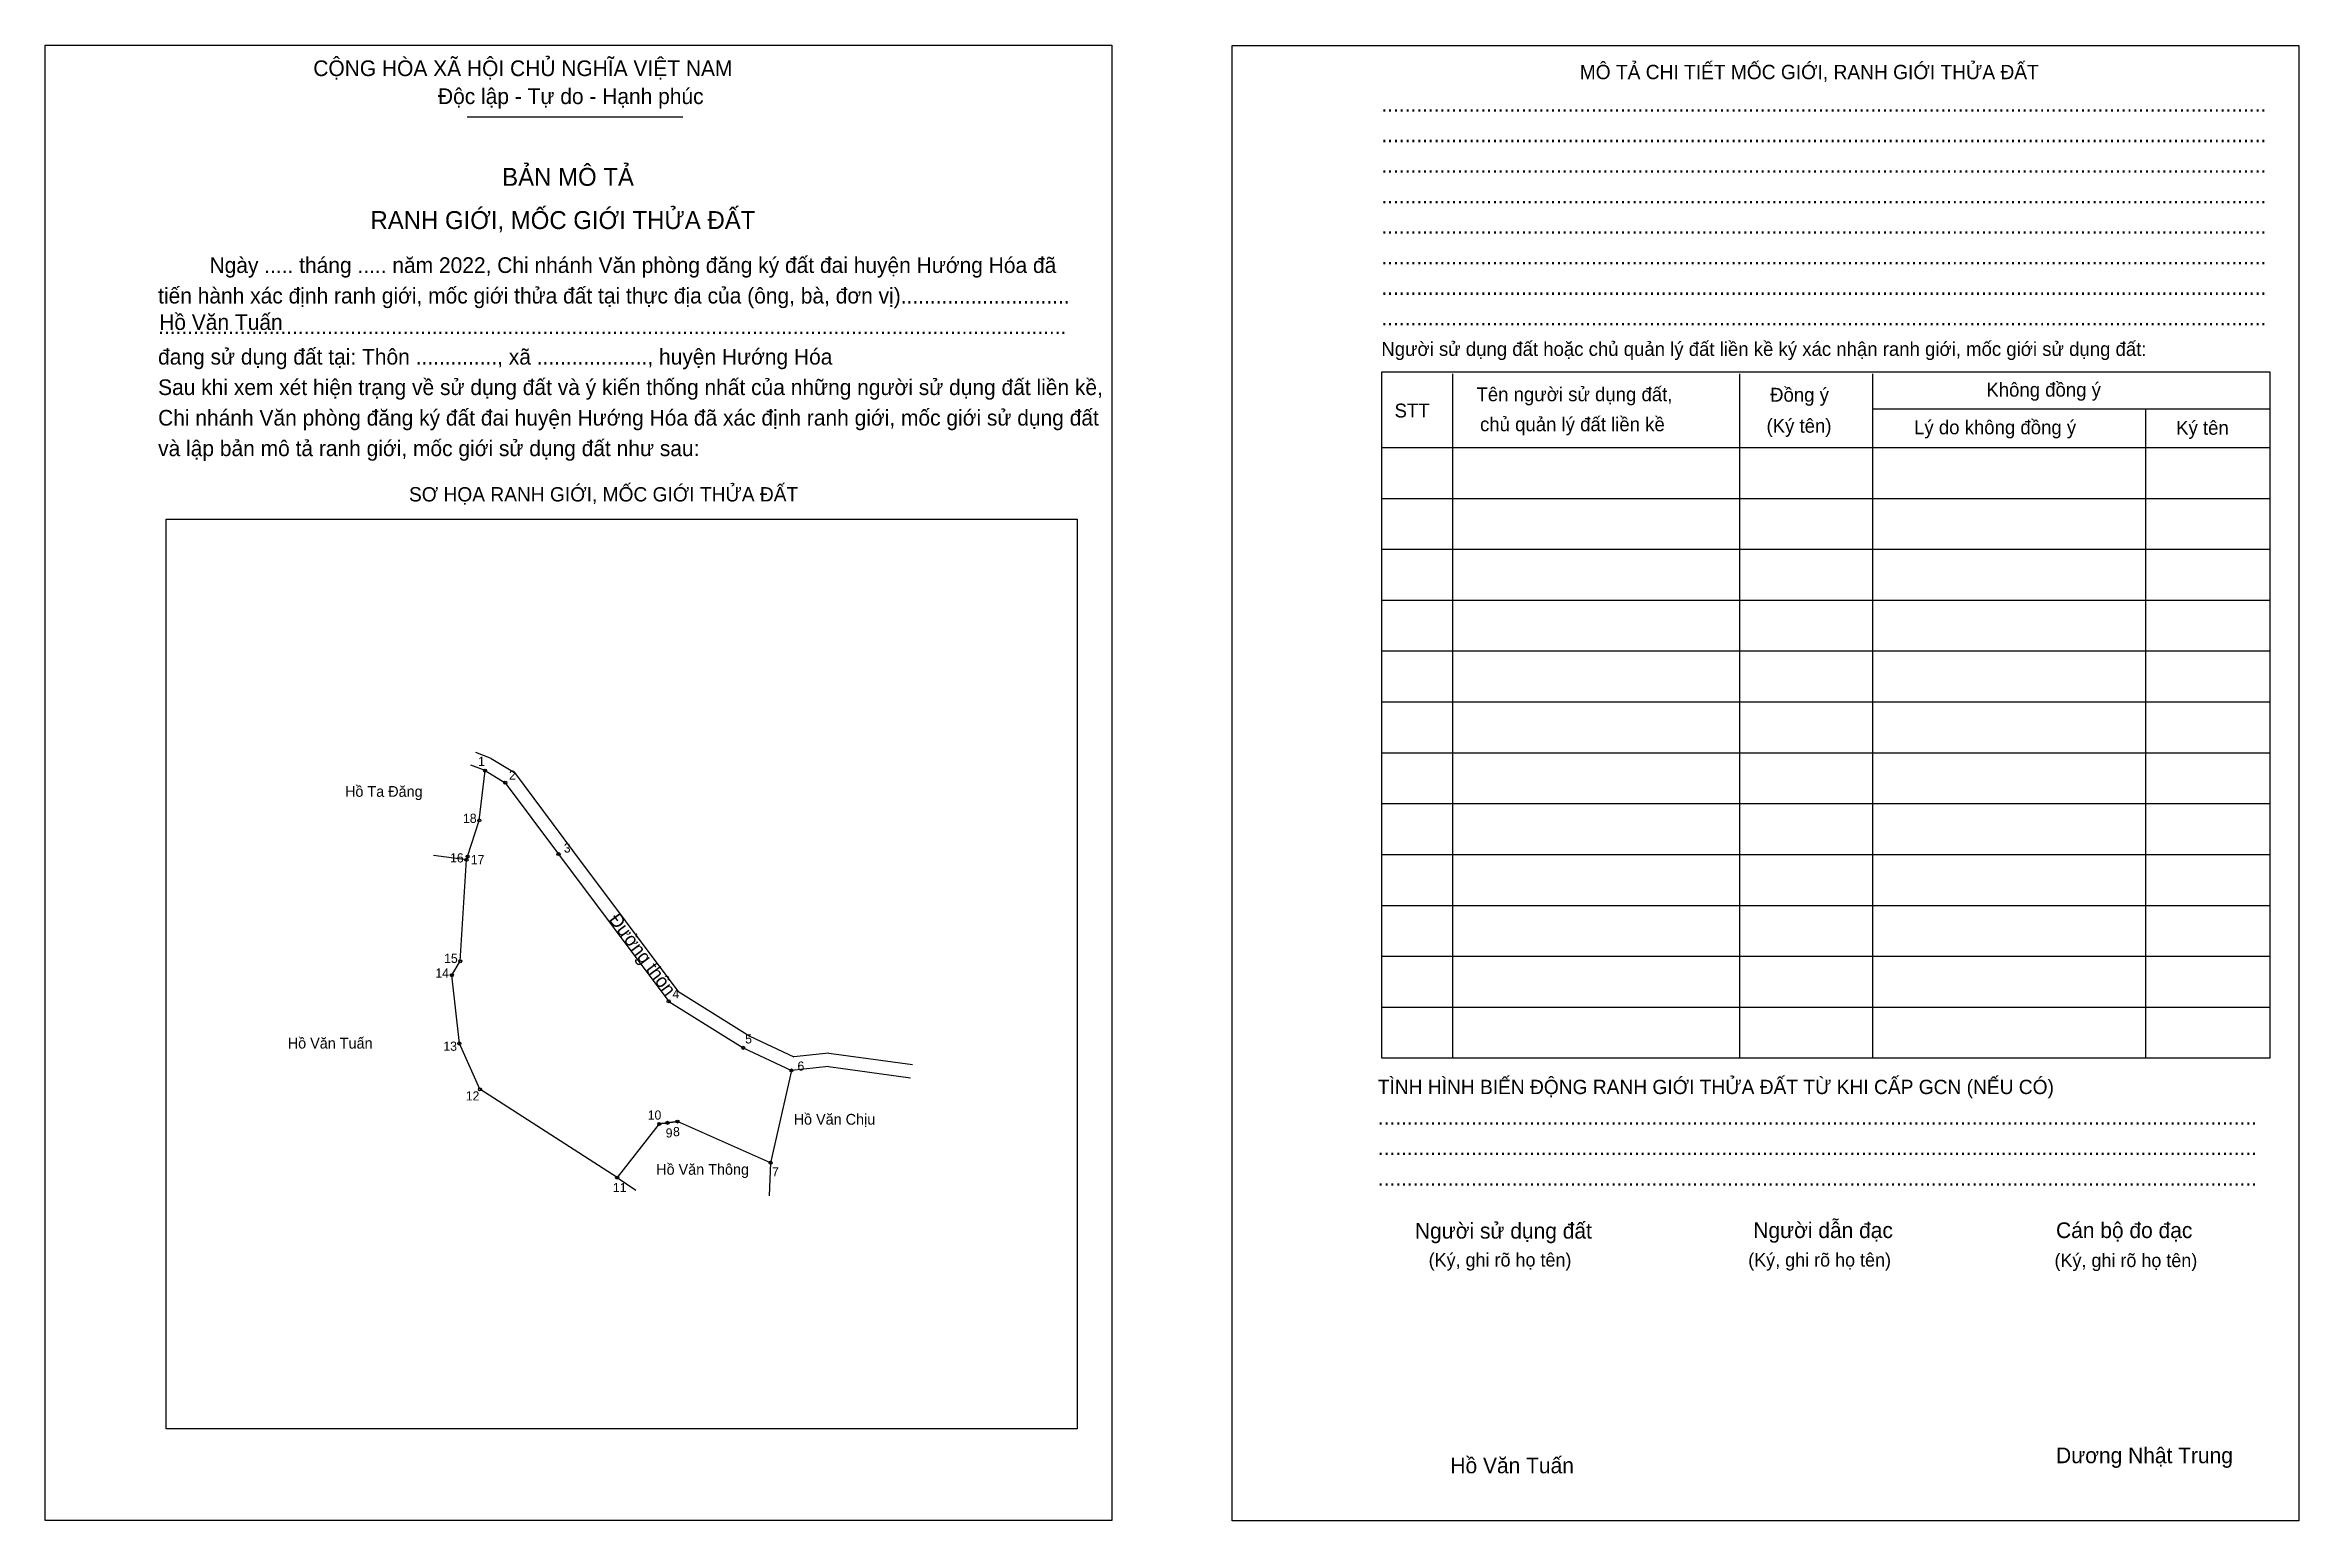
# Model space of a CAD drawing. Extents: x 548650 to 549153, y 1836790 to 1837119.
import ezdxf

# ---------------------------------------------------------------- set-up
doc = ezdxf.new("R2010")
doc.units = 0
for name, color, linetype in [('Level 1', 7, 'Continuous'), ('Level 10', 7, 'Continuous'), ('Level 11', 7, 'Continuous'), ('Level 12', 7, 'Continuous'), ('Level 2', 7, 'Continuous'), ('Level 25', 7, 'Continuous'), ('Level 55', 7, 'Continuous'), ('Level 6', 7, 'Continuous'), ('Level 9', 7, 'Continuous')]:
    doc.layers.add(name, color=color, linetype=linetype)

msp = doc.modelspace()

# ---------------------------------------------------------------- linework, layer by layer
at = {"layer": 'Level 1'}
for p, q in [((548650.05, 1837119.22), (548650.05, 1837119.22)), ((548914.73, 1837119.1), (548914.73, 1837119.1)), ((548744.19, 1837103.22), (548792.3, 1837103.22)), ((548963.9, 1837045.92), (548963.9, 1836893.31)), ((549027.9, 1837045.92), (549027.9, 1836893.31)), ((549057.51, 1837045.92), (549057.51, 1836893.31)), ((549057.51, 1837038.09), (549146.24, 1837038.09)), ((549118.44, 1837038.09), (549118.44, 1836893.31)), ((548948.02, 1837029.47), (549146.24, 1837029.47)), ((548948.02, 1837018.12), (549146.24, 1837018.12)), ((548677.07, 1837013.47), (548677.07, 1837013.47)), ((548948.02, 1837006.78), (549146.24, 1837006.78)), ((548948.02, 1836995.43), (549146.24, 1836995.43)), ((548948.02, 1836984.08), (549146.24, 1836984.08)), ((548948.02, 1836972.74), (549146.24, 1836972.74)), ((548948.02, 1836961.39), (549146.24, 1836961.39)), ((548948.02, 1836950.04), (549146.24, 1836950.04)), ((548948.02, 1836938.7), (549146.24, 1836938.7)), ((548948.02, 1836927.35), (549146.24, 1836927.35)), ((548948.02, 1836916.01), (549146.24, 1836916.01)), ((548948.02, 1836904.66), (549146.24, 1836904.66)), ((548880.17, 1836810.6), (548880.17, 1836810.6)), ((548887.95, 1836790.18), (548887.95, 1836790.18)), ((549152.63, 1836790.06), (549152.63, 1836790.06))]:
    msp.add_line(p, q, dxfattribs=at)
for points in [[(549146.24, 1837046.26), (548948.02, 1837046.26), (548948.02, 1836893.31), (549146.24, 1836893.31)], [(548677.07, 1837013.47), (548880.17, 1837013.47), (548880.17, 1836810.6), (548677.07, 1836810.6)]]:
    msp.add_lwpolyline(points, close=True, dxfattribs=at)
at = {"layer": 'Level 10'}
for p, q in [((548749.49, 1836960.13), (548746.1, 1836961.45)), ((548749.49, 1836960.13), (548754.73, 1836956.98)), ((548748.18, 1836957.42), (548745.01, 1836958.65)), ((548754.73, 1836956.98), (548767.67, 1836939.61)), ((548767.67, 1836939.61), (548791.17, 1836908.19)), ((548744.03, 1836937.52), (548736.63, 1836938.45)), ((548791.17, 1836908.19), (548807.23, 1836898.19)), ((548807.23, 1836898.19), (548817.01, 1836893.59)), ((548824.85, 1836894.4), (548817.01, 1836893.59)), ((548824.85, 1836894.4), (548843.44, 1836891.83)), ((548824.76, 1836891.39), (548816.49, 1836890.52)), ((548824.76, 1836891.39), (548843.03, 1836888.86)), ((548811.83, 1836869.95), (548811.55, 1836862.6)), ((548777.62, 1836866.65), (548781.82, 1836863.85))]:
    msp.add_line(p, q, dxfattribs=at)
msp.add_lwpolyline([(548746.88, 1836946.29), (548748.18, 1836957.42), (548752.67, 1836954.71), (548764.54, 1836938.79), (548789.11, 1836905.93), (548805.73, 1836895.58), (548816.49, 1836890.52), (548811.83, 1836869.95), (548791.07, 1836879.14), (548788.85, 1836878.85), (548787.01, 1836878.61), (548777.62, 1836866.65), (548747.03, 1836886.33), (548742.44, 1836896.54), (548740.75, 1836911.77), (548742.62, 1836914.87), (548744.03, 1836937.52), (548744.26, 1836938.24)], close=True, dxfattribs=at)
at = {"layer": 'Level 11'}
for centre in [(548748.18, 1836957.42), (548752.67, 1836954.71), (548746.88, 1836946.29), (548746.88, 1836946.29), (548764.54, 1836938.79), (548744.03, 1836937.52), (548744.26, 1836938.24), (548742.62, 1836914.87), (548740.75, 1836911.77), (548789.11, 1836905.93), (548742.44, 1836896.54), (548805.73, 1836895.58), (548816.49, 1836890.52), (548747.03, 1836886.33), (548787.01, 1836878.61), (548788.85, 1836878.85), (548791.07, 1836879.14), (548811.83, 1836869.95), (548777.62, 1836866.65)]:
    msp.add_circle(centre, 0.34, dxfattribs=at)
at = {"layer": 'Level 2'}
for points in [[(548650.06, 1837119.22), (548887.95, 1837119.22), (548887.95, 1836790.18), (548650.06, 1836790.18)], [(548914.73, 1837119.1), (549152.63, 1837119.1), (549152.63, 1836790.06), (548914.73, 1836790.06)]]:
    msp.add_lwpolyline(points, close=True, dxfattribs=at)
at = {"layer": 'Level 25'}
for p, q in [((548764.54, 1836938.79), (548789.11, 1836905.93)), ((548789.11, 1836905.93), (548805.73, 1836895.58)), ((548747.03, 1836886.33), (548742.44, 1836896.54)), ((548777.62, 1836866.65), (548747.03, 1836886.33)), ((548787.01, 1836878.61), (548788.85, 1836878.85)), ((548788.85, 1836878.85), (548791.07, 1836879.14)), ((548787.01, 1836878.61), (548777.62, 1836866.65))]:
    msp.add_line(p, q, dxfattribs=at)

# ---------------------------------------------------------------- texts
at = {"layer": 'Level 1'}
for s, height, p in [('CỘNG HÒA XÃ HỘI CHỦ NGHĨA VIỆT NAM', 3.4944, (548709.86, 1837112.3)), ('MÔ TẢ CHI TIẾT MỐC GIỚI, RANH GIỚI THỬA ĐẤT', 3.1949, (548992.26, 1837111.61)), ('Độc lập - Tự do - Hạnh phúc', 3.4944, (548737.66, 1837106.06)), ('........................................................................................................................................................', 3.49445, (548948.02, 1837104.35)), ('........................................................................................................................................................', 3.49445, (548948.02, 1837097.55)), ('BẢN MÔ TẢ', 3.994, (548751.98, 1837087.83)), ('........................................................................................................................................................', 3.49445, (548948.02, 1837090.74)), ('RANH GIỚI, MỐC GIỚI THỬA ĐẤT', 3.9941, (548722.61, 1837078.19)), ('........................................................................................................................................................', 3.49445, (548948.02, 1837083.93)), ('........................................................................................................................................................', 3.49445, (548948.02, 1837077.12)), ('Ngày ..... tháng ..... năm 2022, Chi nhánh Văn phòng đăng ký đất đai huyện Hướng Hóa đã', 3.4944, (548686.72, 1837068.39)), ('........................................................................................................................................................', 3.49445, (548948.02, 1837070.32)), ('tiến hành xác định ranh giới, mốc giới thửa đất tại thực địa của (ông, bà, đơn vị).............................', 3.49445, (548675.26, 1837061.58)), ('........................................................................................................................................................', 3.49445, (548948.02, 1837063.51)), ('............................................................................................................................................................', 3.49445, (548675.26, 1837054.77)), ('........................................................................................................................................................', 3.49445, (548948.02, 1837056.7)), ('đang sử dụng đất tại: Thôn .............., xã ..................., huyện Hướng Hóa', 3.4944, (548675.26, 1837047.96)), ('Người sử dụng đất hoặc chủ quản lý đất liền kề ký xác nhận ranh giới, mốc giới sử dụng đất:', 3.0954, (548948.02, 1837049.89)), ('Sau khi xem xét hiện trạng về sử dụng đất và ý kiến thống nhất của những người sử dụng đất liền kề,', 3.4944, (548675.26, 1837041.16)), ('Tên người sử dụng đất,', 3.0954, (548969.24, 1837039.79)), ('Đồng ý', 3.095, (549034.71, 1837039.68)), ('Không đồng ý', 3.0954, (549082.93, 1837040.81)), ('Chi nhánh Văn phòng đăng ký đất đai huyện Hướng Hóa đã xác định ranh giới, mốc giới sử dụng đất', 3.4944, (548675.26, 1837034.35)), ('STT', 3.095, (548950.97, 1837036.16)), ('chủ quản lý đất liền kề', 3.0954, (548970.03, 1837033.1)), ('(Ký tên)', 3.095, (549033.91, 1837032.76)), ('Lý do không đồng ý', 3.0954, (549066.82, 1837032.42)), ('Ký tên', 3.095, (549125.25, 1837032.31)), ('và lập bản mô tả ranh giới, mốc giới sử dụng đất như sau:', 3.4944, (548675.26, 1837027.54)), ('SƠ HỌA RANH GIỚI, MỐC GIỚI THỬA ĐẤT', 3.1949, (548731.2, 1837017.43)), ('TÌNH HÌNH BIẾN ĐỘNG RANH GIỚI THỬA ĐẤT TỪ KHI CẤP GCN (NẾU CÓ)', 3.1949, (548947.23, 1836885.26)), ('.......................................................................................................................................................', 3.49445, (548947.23, 1836878.45)), ('.......................................................................................................................................................', 3.49445, (548947.23, 1836871.64)), ('.......................................................................................................................................................', 3.49445, (548947.23, 1836864.83)), ('Người sử dụng đất', 3.4944, (548955.51, 1836853.03)), ('Người dẫn đạc', 3.4944, (549030.96, 1836853.15)), ('Cán bộ đo đạc', 3.4944, (549098.47, 1836853.15)), ('(Ký, ghi rõ họ tên)', 2.9954, (548958.57, 1836846.79)), ('(Ký, ghi rõ họ tên)', 2.9954, (549029.83, 1836846.79)), ('(Ký, ghi rõ họ tên)', 2.9954, (549098.13, 1836846.68)), ('Dương Nhật Trung', 3.4944, (549098.47, 1836802.94))]:
    msp.add_text(s, height=height, dxfattribs=at).set_placement(p)
at = {"layer": 'Level 10'}
msp.add_text('Đường thôn', height=3, rotation=306.7861, dxfattribs=at).set_placement((548775.63, 1836924.16))
at = {"layer": 'Level 12'}
for s, p in [('Hồ Ta Đăng', (548716.94, 1836951.56)), ('Hồ Văn Tuấn', (548704.17, 1836895.42)), ('Hồ Văn Chịu', (548816.98, 1836878.44)), ('Hồ Văn Thông', (548786.32, 1836867.27))]:
    msp.add_text(s, height=2.4, dxfattribs=at).set_placement(p)
at = {"layer": 'Level 55'}
for s, p in [('1', (548748.12, 1836957.42)), ('2', (548752.59, 1836954.71)), ('18', (548746.72, 1836946.29)), ('3', (548764.47, 1836938.79)), ('16', (548743.87, 1836937.52)), ('17', (548744.1, 1836938.24)), ('15', (548742.46, 1836914.87)), ('14', (548740.59, 1836911.77)), ('4', (548789.03, 1836905.93)), ('13', (548742.29, 1836896.54)), ('5', (548805.66, 1836895.58)), ('6', (548816.41, 1836890.52)), ('12', (548746.87, 1836886.33)), ('10', (548786.85, 1836878.61)), ('9', (548788.77, 1836878.85)), ('8', (548791, 1836879.14)), ('7', (548811.75, 1836869.95)), ('11', (548777.47, 1836866.65))]:
    msp.add_text(s, height=0.227, dxfattribs=at).set_placement(p)
at = {"layer": 'Level 6'}
for p in [(548675.5, 1837055.68), (548963.42, 1836800.69)]:
    msp.add_text('Hồ Văn Tuấn', height=3.4946, dxfattribs=at).set_placement(p)
at = {"layer": 'Level 9'}
for s, height, p in [('1', 2.04, (548746.61, 1836958.44)), ('2', 2.04, (548753.5, 1836955.37)), ('18', 2.042, (548743.24, 1836945.75)), ('16', 2.042, (548740.35, 1836936.92)), ('3', 2.04, (548765.73, 1836939.13)), ('17', 2.042, (548744.98, 1836936.52)), ('15', 2.042, (548739.04, 1836914.52)), ('14', 2.042, (548737.08, 1836911.24)), ('4', 2.04, (548789.94, 1836906.58)), ('13', 2.042, (548738.87, 1836894.92)), ('5', 2.04, (548806.16, 1836896.55)), ('6', 2.04, (548817.83, 1836890.49)), ('12', 2.042, (548743.86, 1836883.83)), ('10', 2.042, (548784.43, 1836879.56)), ('9', 2.04, (548788.45, 1836875.58)), ('8', 2.04, (548790.08, 1836875.87)), ('7', 2.04, (548812.16, 1836866.9)), ('11', 2.042, (548776.67, 1836863.39))]:
    msp.add_text(s, height=height, dxfattribs=at).set_placement(p)

doc.saveas('drawing.dxf')
